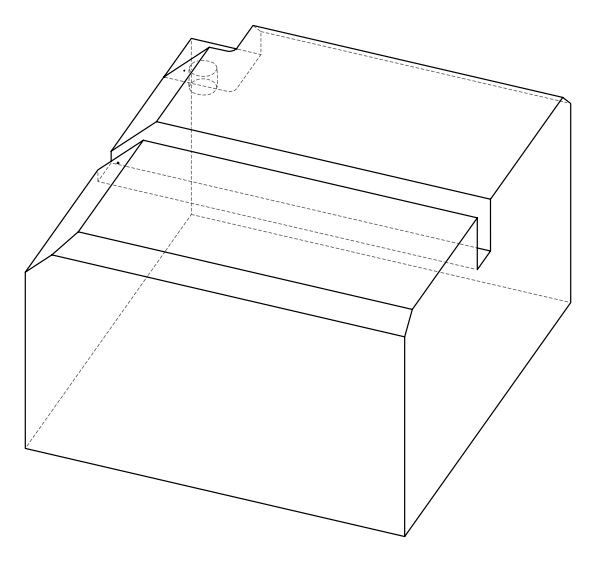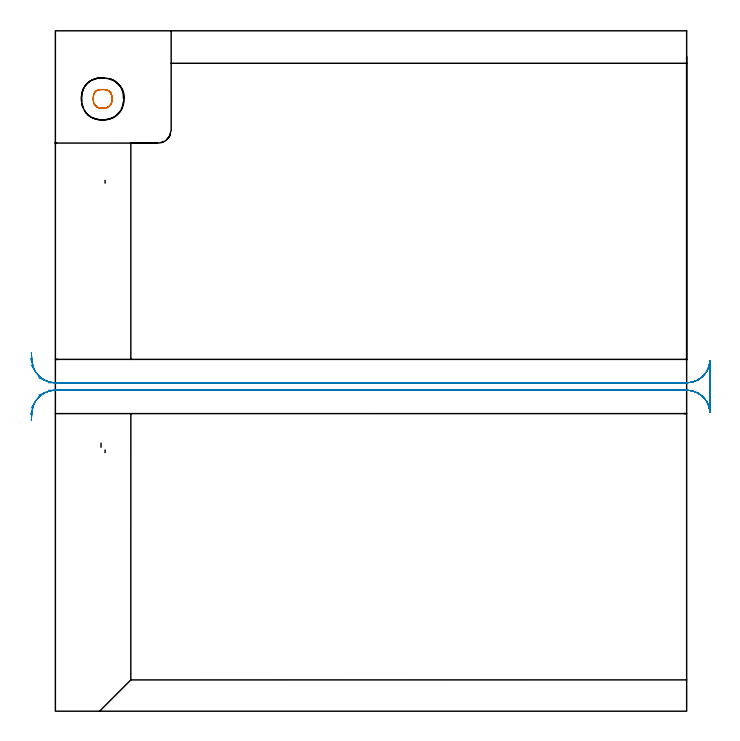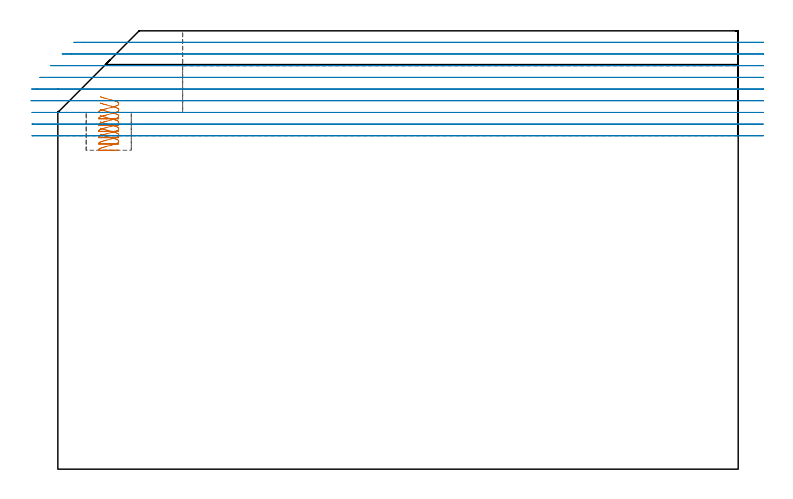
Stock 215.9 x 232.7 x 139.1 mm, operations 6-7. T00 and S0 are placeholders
(PLAN: 7 operations, 2 tool changes, 46.9 min)
(1 AREA_MILL | FG_CHAMFER_SURFACE | UGT0205_001 | 8.2 min | 36665 mm3)
(2 AREA_MILL_1 | FG_CHAMFER_SURFACE_1 | UGT0205_001 | 6.16 min | 29939 mm3)
(3 AREA_MILL_2 | FG_CHAMFER_SURFACE_2 | UGT0205_001 | 5.91 min | 11250 mm3)
(4 AREA_MILL_3 | FG_CHAMFER_SURFACE_3 | UGT0205_001 | 6.52 min | 11087 mm3)
(5 MILL_CORNER_NOTCH_RECTANGULAR | CORNER_NOTCH_RECTANGULAR | NXT0201_009 | Follow Part, ap 2, ae 75% | 10.3 min | 36095 mm3)
(6 MILL_RECTANGULAR_POCKET | POCKET_RECTANGULAR_STRAIGHT | NXT0201_009 | Follow Part, ap 2, ae 75% | 0.86 min | 2037 mm3)
(7 MILL_RECTANGULAR_SLOT | SLOT_RECTANGULAR | NXT0201_012 | Follow Part, ap 4, ae 75% | 8.95 min | 127710 mm3)
(TOOL UGT0205_001 | Chamfer Mill 20 x 3 x 45 deg. | D20 FL50 Z2)
(TOOL NXT0201_009 | ENDMILL 8mm [2P460-0800-NA 1630] | D8 FL26 Z6)
(TOOL NXT0201_012 | ENDMILL 16mm [2P460-1600-NA 1630] | D16 FL38 Z6)
(OP 6 MILL_RECTANGULAR_POCKET)
G17 G21 G94 G90
T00 M6
G54
G17 G0 G90 X13.507 Y207.294 S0 M3
G43 Z149.167 H1
Z118.188
G94 G1 X13.592 Y207.176 Z118.149 F250.
X13.876 Y206.892 Z118.041
X14.202 Y206.657 Z117.934
X14.561 Y206.478 Z117.826
X14.944 Y206.357 Z117.718
X15.342 Y206.3 Z117.611
X16.958 Z117.178
X17.356 Y206.357 Z117.07
X17.739 Y206.478 Z116.962
X18.098 Y206.657 Z116.855
X18.424 Y206.892 Z116.747
X18.708 Y207.176 Z116.64
X18.943 Y207.502 Z116.532
X19.122 Y207.861 Z116.424
X19.243 Y208.244 Z116.317
X19.3 Y208.642 Z116.209
Y210.258 Z115.776
X19.243 Y210.656 Z115.668
X19.122 Y211.039 Z115.561
X18.943 Y211.398 Z115.453
X18.708 Y211.724 Z115.346
X18.424 Y212.008 Z115.238
X18.098 Y212.243 Z115.13
X17.739 Y212.422 Z115.023
X17.356 Y212.543 Z114.915
X16.958 Y212.6 Z114.808
X15.342 Z114.374
X14.944 Y212.543 Z114.267
X14.561 Y212.422 Z114.159
X14.202 Y212.243 Z114.052
X13.876 Y212.008 Z113.944
X13.592 Y211.724 Z113.836
X13.357 Y211.398 Z113.729
X13.178 Y211.039 Z113.621
X13.057 Y210.656 Z113.514
X13. Y210.258 Z113.406
Y209.45 Z113.189
Y208.8 F500.
G3 X15.5 Y206.3 R2.5
G1 X16.8
G3 X19.3 Y208.8 R2.5
G1 Y210.1
G3 X16.8 Y212.6 R2.5
G1 X15.5
G3 X13. Y210.1 R2.5
G1 Y209.45
Y208.8
G3 X13.024 Y208.451 R2.5
G0 X13.507 Y207.294 Z116.189
G1 X13.592 Y207.176 Z116.151 F250.
X13.876 Y206.892 Z116.043
X14.202 Y206.657 Z115.935
X14.561 Y206.478 Z115.828
X14.944 Y206.357 Z115.72
X15.342 Y206.3 Z115.613
X16.958 Z115.179
X17.356 Y206.357 Z115.072
X17.739 Y206.478 Z114.964
X18.098 Y206.657 Z114.857
X18.424 Y206.892 Z114.749
X18.708 Y207.176 Z114.641
X18.943 Y207.502 Z114.534
X19.122 Y207.861 Z114.426
X19.243 Y208.244 Z114.319
X19.3 Y208.642 Z114.211
Y210.258 Z113.778
X19.243 Y210.656 Z113.67
X19.122 Y211.039 Z113.563
X18.943 Y211.398 Z113.455
X18.708 Y211.724 Z113.347
X18.424 Y212.008 Z113.24
X18.098 Y212.243 Z113.132
X17.739 Y212.422 Z113.025
X17.356 Y212.543 Z112.917
X16.958 Y212.6 Z112.809
X15.342 Z112.376
X14.944 Y212.543 Z112.269
X14.561 Y212.422 Z112.161
X14.202 Y212.243 Z112.053
X13.876 Y212.008 Z111.946
X13.592 Y211.724 Z111.838
X13.357 Y211.398 Z111.731
X13.178 Y211.039 Z111.623
X13.057 Y210.656 Z111.515
X13. Y210.258 Z111.408
Y209.45 Z111.191
Y208.8 F500.
G3 X15.5 Y206.3 R2.5
G1 X16.8
G3 X19.3 Y208.8 R2.5
G1 Y210.1
G3 X16.8 Y212.6 R2.5
G1 X15.5
G3 X13. Y210.1 R2.5
G1 Y209.45
Y208.8
G3 X13.024 Y208.451 R2.5
G0 X13.507 Y207.294 Z114.191
G1 X13.592 Y207.176 Z114.152 F250.
X13.876 Y206.892 Z114.045
X14.202 Y206.657 Z113.937
X14.561 Y206.478 Z113.829
X14.944 Y206.357 Z113.722
X15.342 Y206.3 Z113.614
X16.958 Z113.181
X17.356 Y206.357 Z113.074
X17.739 Y206.478 Z112.966
X18.098 Y206.657 Z112.858
X18.424 Y206.892 Z112.751
X18.708 Y207.176 Z112.643
X18.943 Y207.502 Z112.536
X19.122 Y207.861 Z112.428
X19.243 Y208.244 Z112.32
X19.3 Y208.642 Z112.213
Y210.258 Z111.78
X19.243 Y210.656 Z111.672
X19.122 Y211.039 Z111.564
X18.943 Y211.398 Z111.457
X18.708 Y211.724 Z111.349
X18.424 Y212.008 Z111.242
X18.098 Y212.243 Z111.134
X17.739 Y212.422 Z111.026
X17.356 Y212.543 Z110.919
X16.958 Y212.6 Z110.811
X15.342 Z110.378
X14.944 Y212.543 Z110.27
X14.561 Y212.422 Z110.163
X14.202 Y212.243 Z110.055
X13.876 Y212.008 Z109.948
X13.592 Y211.724 Z109.84
X13.357 Y211.398 Z109.732
X13.178 Y211.039 Z109.625
X13.057 Y210.656 Z109.517
X13. Y210.258 Z109.41
Y209.45 Z109.193
Y208.8 F500.
G3 X15.5 Y206.3 R2.5
G1 X16.8
G3 X19.3 Y208.8 R2.5
G1 Y210.1
G3 X16.8 Y212.6 R2.5
G1 X15.5
G3 X13. Y210.1 R2.5
G1 Y209.45
Y208.8
G3 X13.024 Y208.451 R2.5
G0 X13.507 Y207.294 Z112.193
G1 X13.592 Y207.176 Z112.154 F250.
X13.876 Y206.892 Z112.046
X14.202 Y206.657 Z111.939
X14.561 Y206.478 Z111.831
X14.944 Y206.357 Z111.724
X15.342 Y206.3 Z111.616
X16.958 Z111.183
X17.356 Y206.357 Z111.075
X17.739 Y206.478 Z110.968
X18.098 Y206.657 Z110.86
X18.424 Y206.892 Z110.752
X18.708 Y207.176 Z110.645
X18.943 Y207.502 Z110.537
X19.122 Y207.861 Z110.43
X19.243 Y208.244 Z110.322
X19.3 Y208.642 Z110.214
Y210.258 Z109.781
X19.243 Y210.656 Z109.674
X19.122 Y211.039 Z109.566
X18.943 Y211.398 Z109.459
X18.708 Y211.724 Z109.351
X18.424 Y212.008 Z109.243
X18.098 Y212.243 Z109.136
X17.739 Y212.422 Z109.028
X17.356 Y212.543 Z108.92
X16.958 Y212.6 Z108.813
X15.342 Z108.38
X14.944 Y212.543 Z108.272
X14.561 Y212.422 Z108.165
X14.202 Y212.243 Z108.057
X13.876 Y212.008 Z107.949
X13.592 Y211.724 Z107.842
X13.357 Y211.398 Z107.734
X13.178 Y211.039 Z107.627
X13.057 Y210.656 Z107.519
X13. Y210.258 Z107.411
Y209.45 Z107.195
Y208.8 F500.
G3 X15.5 Y206.3 R2.5
G1 X16.8
G3 X19.3 Y208.8 R2.5
G1 Y210.1
G3 X16.8 Y212.6 R2.5
G1 X15.5
G3 X13. Y210.1 R2.5
G1 Y209.45
Y208.8
G3 X13.024 Y208.451 R2.5
G0 X13.507 Y207.294 Z110.195
G1 X13.592 Y207.176 Z110.156 F250.
X13.876 Y206.892 Z110.048
X14.202 Y206.657 Z109.941
X14.561 Y206.478 Z109.833
X14.944 Y206.357 Z109.725
X15.342 Y206.3 Z109.618
X16.958 Z109.185
X17.356 Y206.357 Z109.077
X17.739 Y206.478 Z108.969
X18.098 Y206.657 Z108.862
X18.424 Y206.892 Z108.754
X18.708 Y207.176 Z108.647
X18.943 Y207.502 Z108.539
X19.122 Y207.861 Z108.431
X19.243 Y208.244 Z108.324
X19.3 Y208.642 Z108.216
Y210.258 Z107.783
X19.243 Y210.656 Z107.675
X19.122 Y211.039 Z107.568
X18.943 Y211.398 Z107.46
X18.708 Y211.724 Z107.353
X18.424 Y212.008 Z107.245
X18.098 Y212.243 Z107.137
X17.739 Y212.422 Z107.03
X17.356 Y212.543 Z106.922
X16.958 Y212.6 Z106.815
X15.342 Z106.382
X14.944 Y212.543 Z106.274
X14.561 Y212.422 Z106.166
X14.202 Y212.243 Z106.059
X13.876 Y212.008 Z105.951
X13.592 Y211.724 Z105.843
X13.357 Y211.398 Z105.736
X13.178 Y211.039 Z105.628
X13.057 Y210.656 Z105.521
X13. Y210.258 Z105.413
Y209.45 Z105.196
Y208.8 F500.
G3 X15.5 Y206.3 R2.5
G1 X16.8
G3 X19.3 Y208.8 R2.5
G1 Y210.1
G3 X16.8 Y212.6 R2.5
G1 X15.5
G3 X13. Y210.1 R2.5
G1 Y209.45
Y208.8
G3 X13.024 Y208.451 R2.5
G0 X13.507 Y207.294 Z108.196
G1 X13.592 Y207.176 Z108.158 F250.
X13.876 Y206.892 Z108.05
X14.202 Y206.657 Z107.942
X14.561 Y206.478 Z107.835
X14.944 Y206.357 Z107.727
X15.342 Y206.3 Z107.62
X16.958 Z107.186
X17.356 Y206.357 Z107.079
X17.739 Y206.478 Z106.971
X18.098 Y206.657 Z106.864
X18.424 Y206.892 Z106.756
X18.708 Y207.176 Z106.648
X18.943 Y207.502 Z106.541
X19.122 Y207.861 Z106.433
X19.243 Y208.244 Z106.326
X19.3 Y208.642 Z106.218
Y210.258 Z105.785
X19.243 Y210.656 Z105.677
X19.122 Y211.039 Z105.57
X18.943 Y211.398 Z105.462
X18.708 Y211.724 Z105.354
X18.424 Y212.008 Z105.247
X18.098 Y212.243 Z105.139
X17.739 Y212.422 Z105.032
X17.356 Y212.543 Z104.924
X16.958 Y212.6 Z104.816
X15.342 Z104.383
X14.944 Y212.543 Z104.276
X14.561 Y212.422 Z104.168
X14.202 Y212.243 Z104.06
X13.876 Y212.008 Z103.953
X13.592 Y211.724 Z103.845
X13.357 Y211.398 Z103.738
X13.178 Y211.039 Z103.63
X13.057 Y210.656 Z103.522
X13. Y210.258 Z103.415
Y209.45 Z103.198
Y208.8 F500.
G3 X15.5 Y206.3 R2.5
G1 X16.8
G3 X19.3 Y208.8 R2.5
G1 Y210.1
G3 X16.8 Y212.6 R2.5
G1 X15.5
G3 X13. Y210.1 R2.5
G1 Y209.45
Y208.8
G3 X13.024 Y208.451 R2.5
G0 X13.507 Y207.294 Z106.198
G1 X13.592 Y207.176 Z106.159 F250.
X13.876 Y206.892 Z106.052
X14.202 Y206.657 Z105.944
X14.561 Y206.478 Z105.836
X14.944 Y206.357 Z105.729
X15.342 Y206.3 Z105.621
X16.958 Z105.188
X17.356 Y206.357 Z105.081
X17.739 Y206.478 Z104.973
X18.098 Y206.657 Z104.865
X18.424 Y206.892 Z104.758
X18.708 Y207.176 Z104.65
X18.943 Y207.502 Z104.543
X19.122 Y207.861 Z104.435
X19.243 Y208.244 Z104.327
X19.3 Y208.642 Z104.22
Y210.258 Z103.787
X19.243 Y210.656 Z103.679
X19.122 Y211.039 Z103.571
X18.943 Y211.398 Z103.464
X18.708 Y211.724 Z103.356
X18.424 Y212.008 Z103.249
X18.098 Y212.243 Z103.141
X17.739 Y212.422 Z103.033
X17.356 Y212.543 Z102.926
X16.958 Y212.6 Z102.818
X15.342 Z102.385
X14.944 Y212.543 Z102.277
X14.561 Y212.422 Z102.17
X14.202 Y212.243 Z102.062
X13.876 Y212.008 Z101.955
X13.592 Y211.724 Z101.847
X13.357 Y211.398 Z101.739
X13.178 Y211.039 Z101.632
X13.057 Y210.656 Z101.524
X13. Y210.258 Z101.417
Y209.45 Z101.2
Y208.8 F500.
G3 X15.5 Y206.3 R2.5
G1 X16.8
G3 X19.3 Y208.8 R2.5
G1 Y210.1
G3 X16.8 Y212.6 R2.5
G1 X15.5
G3 X13. Y210.1 R2.5
G1 Y209.45
Y208.8
G3 X13.024 Y208.451 R2.5
G0 Z149.167
M5
M2
(OP 7 MILL_RECTANGULAR_SLOT)
G17 G21 G94 G90
T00 M6
G54
G17 G0 G90 X5.073 Y109.8 S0 M3
G43 Z149.167 H1
Z135.459
G94 G1 X8.073 F250.
X215.9 F500.
G2 X223.89 Y102.2 R8.
G1 X223.9
Y119.9
X223.89
G2 X215.9 Y112.3 R8.
G1 X8.073
X5.073 F250.
G0 Z149.167
X1.365 Y109.8
Z131.752
G1 X4.365
X215.9 F500.
G2 X223.89 Y102.2 R8.
G1 X223.9
Y119.9
X223.89
G2 X215.9 Y112.3 R8.
G1 X4.365
X1.365 F250.
G0 Z149.167
X-2.342 Y109.8
Z128.044
G1 X0.658
X215.9 F500.
G2 X223.89 Y102.2 R8.
G1 X223.9
Y119.9
X223.89
G2 X215.9 Y112.3 R8.
G1 X0.658
X-2.342 F250.
G0 Z149.167
X-5.731 Y108.137
Z124.337
G1 X-2.941 Y109.24
G2 X0. Y109.8 R8. F500.
G1 X215.9
G2 X223.89 Y102.2 R8.
G1 X223.9
Y119.9
X223.89
G2 X215.9 Y112.3 R8.
G1 X0.
G2 X-2.941 Y112.86 R8.
G1 X-5.731 Y113.963 F250.
G0 Z149.167
X-8.346 Y103.63
Z120.63
G1 X-6.715 Y106.148
G2 X0. Y109.8 R8. F500.
G1 X215.9
G2 X223.89 Y102.2 R8.
G1 X223.9
Y119.9
X223.89
G2 X215.9 Y112.3 R8.
G1 X0.
G2 X-6.716 Y115.952 R8.
G1 X-8.346 Y118.471 F250.
G0 X-8.536 Y101.44 Z116.922
G1 X-7.602 Y104.291
G2 X0. Y109.8 R8. F500.
G1 X215.9
G2 X223.89 Y102.2 R8.
G1 X223.9
Y119.9
X223.89
G2 X215.9 Y112.3 R8.
G1 X0.
G2 X-7.6 Y117.802 R8.
G1 X-8.537 Y120.652 F250.
G0 X-8.23 Y99.503 Z113.215
G1 X-7.97 Y102.492
G2 X0. Y109.8 R8. F500.
G1 X215.9
G2 X223.89 Y102.2 R8.
G1 Y119.9
G2 X215.9 Y112.3 R8.
G1 X0.
G2 X-7.97 Y119.608 R8.
G1 X-8.23 Y122.597 F250.
G0 Y99.503 Z109.507
G1 X-7.97 Y102.492
G2 X0. Y109.8 R8. F500.
G1 X215.9
G2 X223.89 Y102.2 R8.
G1 Y119.9
G2 X215.9 Y112.3 R8.
G1 X0.
G2 X-7.97 Y119.608 R8.
G1 X-8.23 Y122.597 F250.
G0 Y99.503 Z105.8
G1 X-7.97 Y102.492
G2 X0. Y109.8 R8. F500.
G1 X215.9
G2 X223.89 Y102.2 R8.
G1 Y119.9
G2 X215.9 Y112.3 R8.
G1 X0.
G2 X-7.97 Y119.608 R8.
G1 X-8.23 Y122.597 F250.
G0 Z149.167
M5
M2
